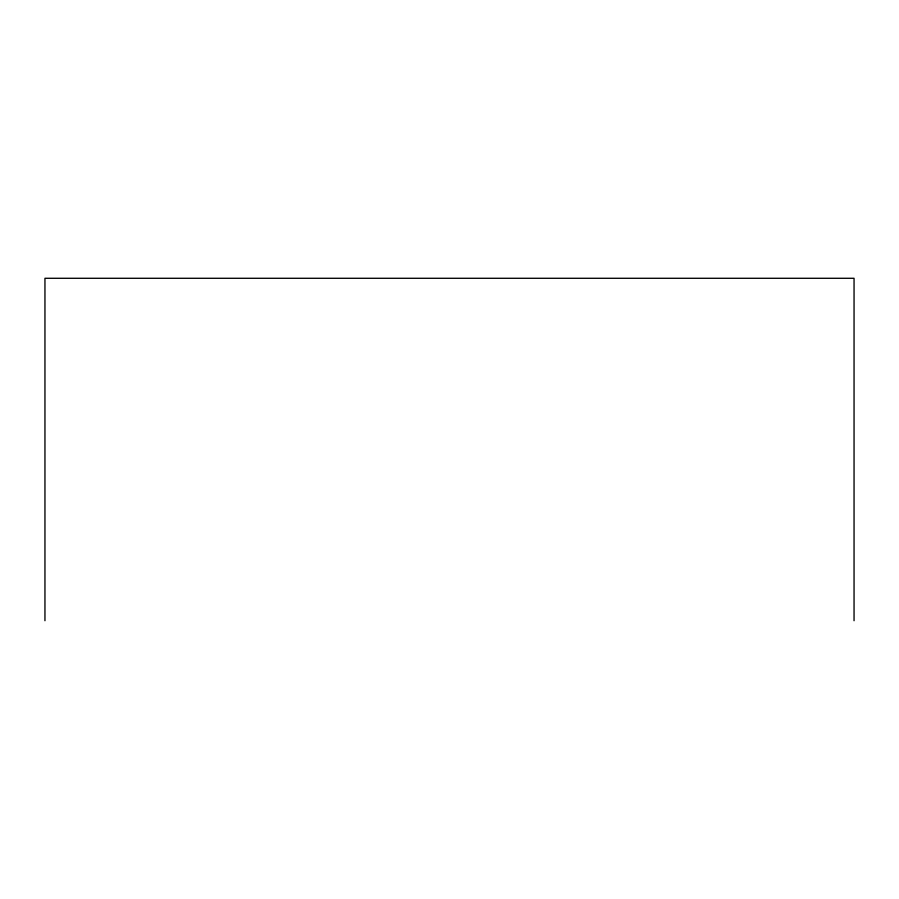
<?xml version="1.0" encoding="UTF-8"?>
<svg xmlns="http://www.w3.org/2000/svg" width="899" height="899" viewBox="0 0 899 899"><rect width="100%" height="100%" fill="white"/><g stroke="black" fill="none" stroke-linecap="round" stroke-linejoin="round"><path stroke-width="1.35" d="M854.05 620.715L854.05 278.285L44.95 278.285L44.95 620.715"/></g></svg>
